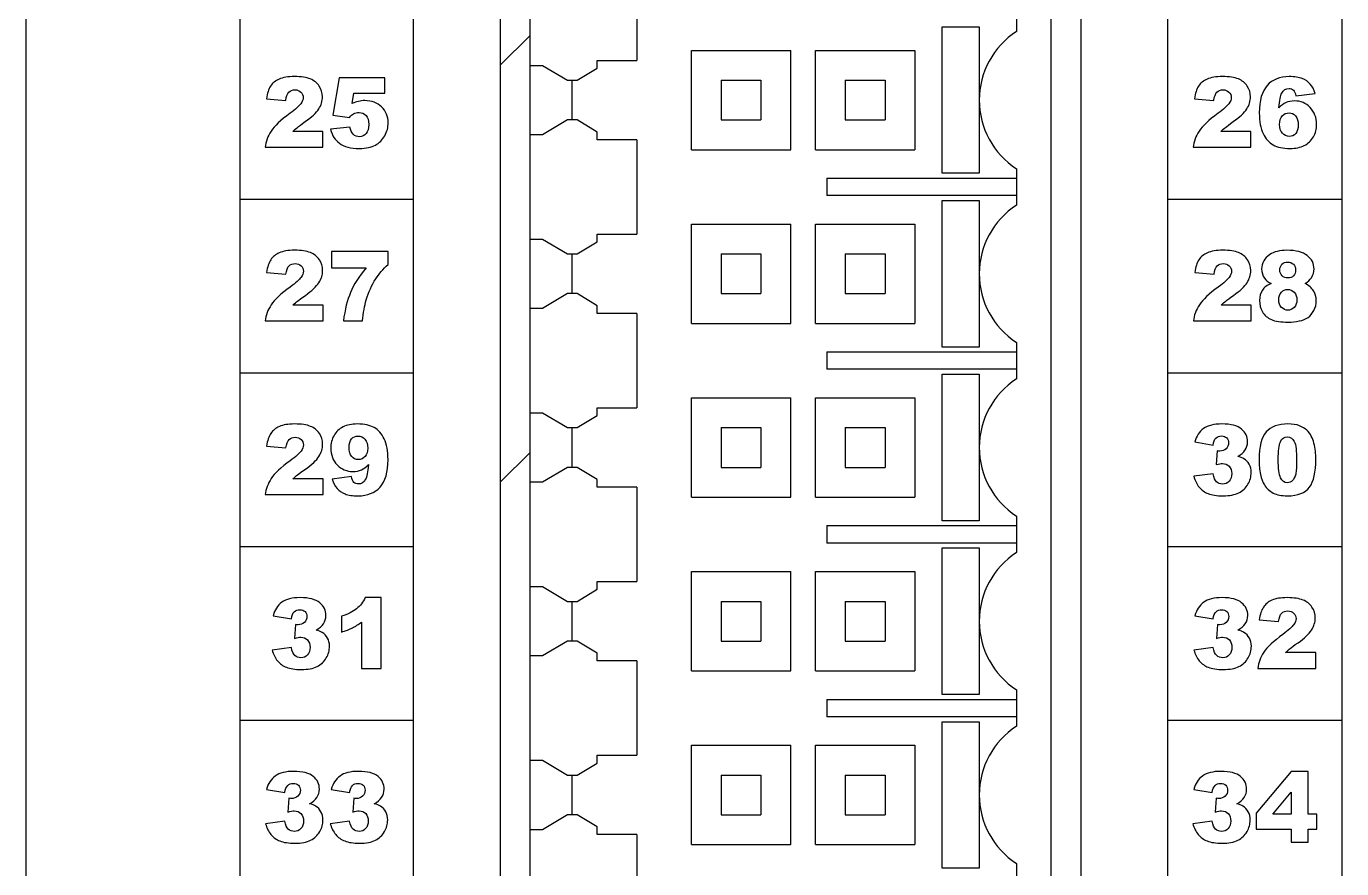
# Model space of a CAD drawing. Header units: millimetres. Extents: x 105 to 171, y 33 to 163.
# Drawn here: x 105.47 to 131.97, y 66.12 to 83.1 of the extents above; entities that cross this region are included whole.
import ezdxf

# ---------------------------------------------------------------- set-up
doc = ezdxf.new("R2010")
doc.units = ezdxf.units.MM
doc.header["$LTSCALE"] = 16.335
doc.layers.get('0').update_dxf_attribs({"linetype": 'CONTINUOUS'})

msp = doc.modelspace()

# ---------------------------------------------------------------- linework, layer by layer
at = {"linetype": 'Continuous'}
for p, q in [((115.619, 48.361), (115.619, 128.861)), ((126.119, 48.361), (126.119, 128.861)), ((115.019, 128.161), (115.019, 48.561)), ((126.719, 48.561), (126.719, 128.161)), ((109.769, 125.111), (109.769, 51.611)), ((113.269, 51.611), (113.269, 125.111)), ((128.469, 51.611), (128.469, 125.111)), ((131.969, 125.111), (131.969, 51.611)), ((105.469, 38.611), (105.469, 124.511)), ((117.769, 84.311), (117.769, 82.411)), ((125.419, 83.728), (125.419, 82.994)), ((123.918, 80.136), (123.918, 83.086)), ((123.918, 83.086), (124.669, 83.086)), ((124.669, 83.086), (124.669, 81.615)), ((115.019, 82.312), (115.619, 82.912)), ((118.869, 80.611), (118.869, 82.611)), ((118.869, 82.611), (120.869, 82.611)), ((120.869, 80.611), (120.869, 82.611)), ((121.369, 80.611), (121.369, 82.611)), ((121.369, 82.611), (123.369, 82.611)), ((123.369, 82.611), (123.369, 80.611)), ((115.619, 82.311), (115.869, 82.311)), ((115.869, 82.311), (116.369, 82.011)), ((116.566, 82.011), (116.97, 82.253)), ((116.97, 82.253), (116.969, 82.411)), ((116.969, 82.411), (117.769, 82.411)), ((111.769, 82.061), (111.646, 81.308)), ((112.693, 82.061), (111.769, 82.061)), ((112.693, 81.75), (112.693, 82.061)), ((116.369, 82.011), (116.566, 82.011)), ((116.469, 81.211), (116.469, 82.011)), ((119.469, 82.011), (119.469, 81.211)), ((119.469, 82.011), (120.269, 82.011)), ((120.269, 82.011), (120.269, 81.211)), ((121.969, 82.011), (121.969, 81.211)), ((121.969, 82.011), (122.769, 82.011)), ((122.769, 82.011), (122.769, 81.211)), ((110.307, 81.638), (110.697, 81.606)), ((112.034, 81.54), (112.067, 81.75)), ((112.067, 81.75), (112.693, 81.75)), ((129.004, 81.638), (129.393, 81.606)), ((131.047, 81.698), (131.434, 81.746)), ((124.669, 81.607), (124.669, 80.136)), ((111.646, 81.308), (111.978, 81.26)), ((116.369, 81.211), (115.869, 80.91)), ((116.566, 81.211), (116.369, 81.211)), ((116.97, 80.968), (116.566, 81.211)), ((119.469, 81.211), (120.269, 81.211)), ((121.969, 81.211), (122.769, 81.211)), ((111.446, 80.978), (110.838, 80.978)), ((111.446, 80.661), (111.446, 80.978)), ((111.989, 81.067), (111.596, 81.024)), ((115.869, 80.91), (115.619, 80.91)), ((116.969, 80.811), (116.97, 80.968)), ((130.142, 80.978), (129.535, 80.978)), ((130.142, 80.661), (130.142, 80.978)), ((110.279, 80.661), (111.446, 80.661)), ((117.769, 80.811), (116.969, 80.811)), ((117.769, 80.811), (117.769, 78.911)), ((118.869, 80.611), (120.869, 80.611)), ((121.369, 80.611), (123.369, 80.611)), ((128.975, 80.661), (130.142, 80.661)), ((121.594, 80.036), (121.594, 79.686)), ((121.594, 80.036), (125.419, 80.036)), ((124.669, 80.136), (123.918, 80.136)), ((125.419, 80.228), (125.419, 79.494)), ((113.269, 79.611), (109.769, 79.611)), ((125.419, 79.686), (121.594, 79.686)), ((123.918, 76.636), (123.918, 79.586)), ((123.918, 79.586), (124.669, 79.586)), ((124.669, 79.586), (124.669, 78.115)), ((131.969, 79.611), (128.469, 79.611)), ((118.869, 77.111), (118.869, 79.111)), ((118.869, 79.111), (120.869, 79.111)), ((120.869, 77.111), (120.869, 79.111)), ((121.369, 77.111), (121.369, 79.111)), ((121.369, 79.111), (123.369, 79.111)), ((123.369, 79.111), (123.369, 77.111)), ((115.619, 78.811), (115.869, 78.811)), ((115.869, 78.811), (116.369, 78.511)), ((116.566, 78.511), (116.97, 78.753)), ((116.97, 78.753), (116.969, 78.911)), ((116.969, 78.911), (117.769, 78.911)), ((111.621, 78.561), (111.621, 78.232)), ((112.757, 78.561), (111.621, 78.561)), ((112.757, 78.298), (112.757, 78.561)), ((116.369, 78.511), (116.566, 78.511)), ((116.469, 77.711), (116.469, 78.511)), ((119.469, 78.511), (120.269, 78.511)), ((119.469, 78.511), (119.469, 77.711)), ((120.269, 78.511), (120.269, 77.711)), ((121.969, 78.511), (122.769, 78.511)), ((121.969, 78.511), (121.969, 77.711)), ((122.769, 78.511), (122.769, 77.711)), ((111.621, 78.232), (112.313, 78.232)), ((110.31, 78.138), (110.7, 78.106)), ((124.669, 78.107), (124.669, 76.636)), ((129.009, 78.138), (129.399, 78.106)), ((116.369, 77.711), (115.869, 77.41)), ((116.566, 77.711), (116.369, 77.711)), ((116.97, 77.468), (116.566, 77.711)), ((119.469, 77.711), (120.269, 77.711)), ((121.969, 77.711), (122.769, 77.711)), ((111.449, 77.478), (110.841, 77.478)), ((111.449, 77.161), (111.449, 77.478)), ((115.869, 77.41), (115.619, 77.41)), ((116.969, 77.311), (116.97, 77.468)), ((130.148, 77.478), (129.54, 77.478)), ((130.148, 77.161), (130.148, 77.478)), ((110.282, 77.161), (111.449, 77.161)), ((111.857, 77.161), (112.245, 77.161)), ((117.769, 77.311), (116.969, 77.311)), ((117.769, 77.311), (117.769, 75.411)), ((128.981, 77.161), (130.148, 77.161)), ((118.869, 77.111), (120.869, 77.111)), ((121.369, 77.111), (123.369, 77.111)), ((124.669, 76.636), (123.918, 76.636)), ((125.419, 76.728), (125.419, 75.994)), ((121.594, 76.536), (125.419, 76.536)), ((121.594, 76.536), (121.594, 76.186)), ((113.269, 76.111), (109.769, 76.111)), ((125.419, 76.186), (121.594, 76.186)), ((123.918, 76.086), (124.669, 76.086)), ((123.918, 73.136), (123.918, 76.086)), ((124.669, 76.086), (124.669, 74.615)), ((131.969, 76.111), (128.469, 76.111)), ((118.869, 73.611), (118.869, 75.611)), ((118.869, 75.611), (120.869, 75.611)), ((120.869, 73.611), (120.869, 75.611)), ((121.369, 75.611), (123.369, 75.611)), ((121.369, 73.611), (121.369, 75.611)), ((123.369, 75.611), (123.369, 73.611)), ((115.619, 75.311), (115.869, 75.311)), ((115.869, 75.311), (116.369, 75.011)), ((116.97, 75.253), (116.969, 75.411)), ((116.969, 75.411), (117.769, 75.411)), ((116.369, 75.011), (116.566, 75.011)), ((116.469, 74.211), (116.469, 75.011)), ((116.566, 75.011), (116.97, 75.253)), ((119.469, 75.011), (120.269, 75.011)), ((119.469, 75.011), (119.469, 74.211)), ((120.269, 75.011), (120.269, 74.211)), ((121.969, 75.011), (122.769, 75.011)), ((121.969, 75.011), (121.969, 74.211)), ((122.769, 75.011), (122.769, 74.211)), ((110.311, 74.638), (110.7, 74.606)), ((115.019, 73.912), (115.619, 74.512)), ((124.669, 74.607), (124.669, 73.136)), ((129.01, 74.722), (129.378, 74.656)), ((129.462, 74.543), (129.442, 74.265)), ((116.369, 74.211), (115.869, 73.91)), ((116.566, 74.211), (116.369, 74.211)), ((116.97, 73.968), (116.566, 74.211)), ((119.469, 74.211), (120.269, 74.211)), ((121.969, 74.211), (122.769, 74.211)), ((111.449, 73.978), (110.842, 73.978)), ((111.449, 73.661), (111.449, 73.978)), ((112.019, 74.024), (111.632, 73.975)), ((116.969, 73.811), (116.97, 73.968)), ((129.378, 74.082), (128.989, 74.03)), ((115.869, 73.91), (115.619, 73.91)), ((117.769, 73.811), (116.969, 73.811)), ((117.769, 73.811), (117.769, 71.911)), ((110.282, 73.661), (111.449, 73.661)), ((118.869, 73.611), (120.869, 73.611)), ((121.369, 73.611), (123.369, 73.611)), ((125.419, 73.228), (125.419, 72.494)), ((121.594, 73.036), (125.419, 73.036)), ((121.594, 73.036), (121.594, 72.686)), ((124.669, 73.136), (123.918, 73.136)), ((113.269, 72.611), (109.769, 72.611)), ((125.419, 72.686), (121.594, 72.686)), ((131.969, 72.611), (128.469, 72.611)), ((123.918, 72.586), (124.669, 72.586)), ((123.918, 69.636), (123.918, 72.586)), ((124.669, 72.586), (124.669, 71.115)), ((118.869, 72.111), (120.869, 72.111)), ((118.869, 70.111), (118.869, 72.111)), ((120.869, 70.111), (120.869, 72.111)), ((121.369, 72.111), (123.369, 72.111)), ((121.369, 70.111), (121.369, 72.111)), ((123.369, 72.111), (123.369, 70.111)), ((116.969, 71.911), (117.769, 71.911)), ((116.97, 71.753), (116.969, 71.911)), ((112.618, 71.585), (112.296, 71.585)), ((112.618, 70.161), (112.618, 71.585)), ((115.619, 71.811), (115.869, 71.811)), ((115.869, 71.811), (116.369, 71.511)), ((116.566, 71.511), (116.97, 71.753)), ((116.369, 71.511), (116.566, 71.511)), ((116.469, 70.711), (116.469, 71.511)), ((119.469, 71.511), (120.269, 71.511)), ((119.469, 71.511), (119.469, 70.711)), ((120.269, 71.511), (120.269, 70.711)), ((121.969, 71.511), (122.769, 71.511)), ((121.969, 71.511), (121.969, 70.711)), ((122.769, 71.511), (122.769, 70.711)), ((110.442, 71.222), (110.809, 71.156)), ((110.893, 71.043), (110.873, 70.765)), ((111.816, 71.209), (111.816, 70.89)), ((112.224, 71.094), (112.224, 70.161)), ((124.669, 71.107), (124.669, 69.636)), ((129.013, 71.222), (129.381, 71.156)), ((129.465, 71.043), (129.445, 70.765)), ((130.308, 71.138), (130.698, 71.106)), ((110.809, 70.582), (110.421, 70.53)), ((116.369, 70.711), (115.869, 70.41)), ((116.566, 70.711), (116.369, 70.711)), ((116.97, 70.468), (116.566, 70.711)), ((119.469, 70.711), (120.269, 70.711)), ((121.969, 70.711), (122.769, 70.711)), ((129.381, 70.582), (128.992, 70.53)), ((115.869, 70.41), (115.619, 70.41)), ((116.969, 70.311), (116.97, 70.468)), ((117.769, 70.311), (116.969, 70.311)), ((117.769, 70.311), (117.769, 68.411)), ((131.446, 70.478), (130.839, 70.478)), ((131.446, 70.161), (131.446, 70.478)), ((112.224, 70.161), (112.618, 70.161)), ((118.869, 70.111), (120.869, 70.111)), ((121.369, 70.111), (123.369, 70.111)), ((130.279, 70.161), (131.446, 70.161)), ((125.419, 69.728), (125.419, 68.994)), ((121.594, 69.536), (125.419, 69.536)), ((121.594, 69.536), (121.594, 69.186)), ((124.669, 69.636), (123.918, 69.636)), ((125.419, 69.186), (121.594, 69.186)), ((113.269, 69.111), (109.769, 69.111)), ((123.918, 69.086), (124.669, 69.086)), ((123.918, 66.136), (123.918, 69.086)), ((124.669, 69.086), (124.669, 67.615)), ((131.969, 69.111), (128.469, 69.111)), ((116.969, 68.411), (117.769, 68.411)), ((116.97, 68.253), (116.969, 68.411)), ((118.869, 68.611), (120.869, 68.611)), ((118.869, 66.611), (118.869, 68.611)), ((120.869, 66.611), (120.869, 68.611)), ((121.369, 68.611), (123.369, 68.611)), ((121.369, 66.611), (121.369, 68.611)), ((123.369, 68.611), (123.369, 66.611)), ((115.619, 68.311), (115.869, 68.311)), ((115.869, 68.311), (116.369, 68.011)), ((116.566, 68.011), (116.97, 68.253)), ((116.369, 68.011), (116.566, 68.011)), ((116.469, 67.211), (116.469, 68.011)), ((119.469, 68.011), (120.269, 68.011)), ((119.469, 68.011), (119.469, 67.211)), ((120.269, 68.011), (120.269, 67.211)), ((121.969, 68.011), (122.769, 68.011)), ((121.969, 68.011), (121.969, 67.211)), ((122.769, 68.011), (122.769, 67.211)), ((130.954, 68.085), (130.245, 67.242)), ((131.293, 68.085), (130.954, 68.085)), ((131.293, 67.224), (131.293, 68.085)), ((110.31, 67.722), (110.677, 67.656)), ((111.614, 67.722), (111.982, 67.656)), ((124.669, 67.607), (124.669, 66.136)), ((128.991, 67.722), (129.358, 67.656)), ((130.579, 67.224), (130.954, 67.664)), ((130.954, 67.664), (130.954, 67.224)), ((110.761, 67.543), (110.741, 67.265)), ((112.066, 67.543), (112.046, 67.265)), ((129.442, 67.543), (129.422, 67.265)), ((110.677, 67.082), (110.289, 67.03)), ((111.982, 67.082), (111.593, 67.03)), ((116.369, 67.211), (115.869, 66.91)), ((116.566, 67.211), (116.369, 67.211)), ((116.97, 66.968), (116.566, 67.211)), ((119.469, 67.211), (120.269, 67.211)), ((121.969, 67.211), (122.769, 67.211)), ((129.358, 67.082), (128.97, 67.03)), ((130.245, 67.242), (130.245, 66.922)), ((130.954, 67.224), (130.579, 67.224)), ((131.469, 67.224), (131.293, 67.224)), ((131.469, 66.922), (131.469, 67.224)), ((115.869, 66.91), (115.619, 66.91)), ((116.969, 66.811), (116.97, 66.968)), ((117.769, 66.811), (116.969, 66.811)), ((117.769, 66.811), (117.769, 64.911)), ((130.245, 66.922), (130.954, 66.922)), ((130.954, 66.922), (130.954, 66.661)), ((131.293, 66.922), (131.469, 66.922)), ((131.293, 66.661), (131.293, 66.922)), ((118.869, 66.611), (120.869, 66.611)), ((121.369, 66.611), (123.369, 66.611)), ((130.954, 66.661), (131.293, 66.661)), ((124.669, 66.136), (123.918, 66.136)), ((125.419, 66.228), (125.419, 65.494))]:
    msp.add_line(p, q, dxfattribs=at)
for centre, radius, start, end in [((126.319, 81.611), 1.65, 123.0557, 236.9443), ((126.319, 78.111), 1.65, 123.0557, 236.9443), ((130.893, 78.208), 1.071, 270.0061, 282.0044), ((126.319, 74.611), 1.65, 123.0557, 236.9443), ((126.319, 71.111), 1.65, 123.0557, 236.9443), ((126.319, 67.611), 1.65, 123.0557, 236.9443)]:
    msp.add_arc(centre, radius, start, end, dxfattribs=at)
for points in [[(110.391, 81.894), (110.35, 81.832), (110.323, 81.747), (110.307, 81.638)], [(110.563, 82.035), (110.489, 82.002), (110.432, 81.955), (110.391, 81.894)], [(110.872, 82.085), (110.74, 82.085), (110.638, 82.067), (110.563, 82.035)], [(111.191, 82.037), (111.114, 82.068), (111.008, 82.085), (110.872, 82.085)], [(111.37, 81.894), (111.326, 81.959), (111.267, 82.006), (111.191, 82.037)], [(111.436, 81.677), (111.436, 81.757), (111.414, 81.829), (111.37, 81.894)], [(129.087, 81.894), (129.047, 81.832), (129.019, 81.747), (129.004, 81.638)], [(129.259, 82.035), (129.185, 82.002), (129.128, 81.955), (129.087, 81.894)], [(129.568, 82.085), (129.436, 82.085), (129.334, 82.067), (129.259, 82.035)], [(129.887, 82.037), (129.81, 82.068), (129.704, 82.085), (129.568, 82.085)], [(130.066, 81.894), (130.023, 81.959), (129.963, 82.006), (129.887, 82.037)], [(130.132, 81.677), (130.132, 81.757), (130.11, 81.829), (130.066, 81.894)], [(130.469, 81.908), (130.362, 81.79), (130.31, 81.605), (130.31, 81.353)], [(130.912, 82.085), (130.723, 82.085), (130.575, 82.025), (130.469, 81.908)], [(131.175, 82.045), (131.11, 82.071), (131.022, 82.085), (130.912, 82.085)], [(131.336, 81.932), (131.294, 81.982), (131.24, 82.02), (131.175, 82.045)], [(131.434, 81.746), (131.411, 81.82), (131.379, 81.883), (131.336, 81.932)], [(110.697, 81.606), (110.707, 81.684), (110.729, 81.74), (110.76, 81.771)], [(110.76, 81.771), (110.792, 81.802), (110.833, 81.818), (110.882, 81.818)], [(110.882, 81.818), (110.93, 81.818), (110.969, 81.803), (111.001, 81.772)], [(111.048, 81.663), (111.048, 81.623), (111.032, 81.582), (111, 81.539)], [(111.001, 81.772), (111.032, 81.742), (111.048, 81.705), (111.048, 81.663)], [(111.361, 81.432), (111.41, 81.51), (111.436, 81.591), (111.436, 81.677)], [(129.393, 81.606), (129.404, 81.684), (129.425, 81.74), (129.456, 81.771)], [(129.456, 81.771), (129.488, 81.802), (129.529, 81.818), (129.578, 81.818)], [(129.578, 81.818), (129.626, 81.818), (129.665, 81.803), (129.697, 81.772)], [(129.697, 81.772), (129.728, 81.742), (129.745, 81.705), (129.745, 81.663)], [(129.745, 81.663), (129.745, 81.623), (129.728, 81.582), (129.697, 81.539)], [(130.057, 81.432), (130.107, 81.51), (130.132, 81.591), (130.132, 81.677)], [(130.704, 81.456), (130.716, 81.606), (130.735, 81.704), (130.76, 81.751)], [(130.76, 81.751), (130.795, 81.813), (130.845, 81.846), (130.908, 81.846)], [(130.908, 81.846), (130.942, 81.846), (130.972, 81.834), (130.995, 81.812)], [(130.995, 81.812), (131.02, 81.789), (131.037, 81.751), (131.047, 81.698)], [(111, 81.539), (110.968, 81.494), (110.896, 81.429), (110.782, 81.345)], [(111.088, 81.177), (111.22, 81.269), (111.311, 81.354), (111.361, 81.432)], [(112.162, 81.586), (112.12, 81.576), (112.077, 81.56), (112.034, 81.54)], [(112.063, 81.333), (112.098, 81.351), (112.134, 81.361), (112.172, 81.361)], [(112.288, 81.601), (112.246, 81.601), (112.204, 81.596), (112.162, 81.586)], [(112.172, 81.361), (112.232, 81.361), (112.278, 81.341), (112.314, 81.302)], [(112.628, 81.474), (112.541, 81.558), (112.427, 81.601), (112.288, 81.601)], [(112.76, 81.154), (112.76, 81.282), (112.716, 81.389), (112.628, 81.474)], [(129.697, 81.539), (129.664, 81.494), (129.592, 81.429), (129.478, 81.345)], [(129.785, 81.177), (129.917, 81.269), (130.007, 81.354), (130.057, 81.432)], [(130.848, 81.56), (130.798, 81.537), (130.75, 81.503), (130.704, 81.456)], [(131.018, 81.595), (130.953, 81.595), (130.896, 81.583), (130.848, 81.56)], [(131.333, 81.461), (131.248, 81.55), (131.142, 81.595), (131.018, 81.595)], [(131.464, 81.122), (131.464, 81.259), (131.42, 81.371), (131.333, 81.461)], [(110.782, 81.345), (110.595, 81.207), (110.468, 81.087), (110.4, 80.985)], [(110.931, 81.062), (110.958, 81.084), (111.01, 81.122), (111.088, 81.177)], [(111.978, 81.26), (112.008, 81.295), (112.037, 81.32), (112.063, 81.333)], [(112.314, 81.302), (112.35, 81.263), (112.368, 81.202), (112.368, 81.119)], [(112.368, 81.119), (112.368, 81.037), (112.35, 80.976), (112.315, 80.935)], [(112.692, 80.894), (112.737, 80.977), (112.76, 81.064), (112.76, 81.154)], [(129.478, 81.345), (129.291, 81.207), (129.164, 81.087), (129.096, 80.985)], [(129.627, 81.062), (129.654, 81.084), (129.706, 81.122), (129.785, 81.177)], [(130.31, 81.353), (130.31, 81.18), (130.335, 81.042), (130.385, 80.937)], [(130.718, 81.122), (130.718, 81.196), (130.736, 81.254), (130.772, 81.294)], [(130.775, 80.943), (130.737, 80.986), (130.718, 81.046), (130.718, 81.122)], [(130.772, 81.294), (130.808, 81.334), (130.854, 81.354), (130.909, 81.354)], [(130.909, 81.354), (130.961, 81.354), (131.005, 81.333), (131.041, 81.292)], [(131.041, 81.292), (131.077, 81.25), (131.095, 81.19), (131.095, 81.111)], [(131.095, 81.111), (131.095, 81.034), (131.078, 80.976), (131.044, 80.937)], [(131.398, 80.869), (131.442, 80.945), (131.464, 81.029), (131.464, 81.122)], [(110.4, 80.985), (110.332, 80.884), (110.292, 80.775), (110.279, 80.661)], [(110.838, 80.978), (110.874, 81.012), (110.904, 81.041), (110.931, 81.062)], [(111.596, 81.024), (111.615, 80.958), (111.639, 80.903), (111.667, 80.859)], [(111.667, 80.859), (111.696, 80.815), (111.733, 80.775), (111.779, 80.741)], [(112.056, 80.922), (112.021, 80.955), (111.999, 81.004), (111.989, 81.067)], [(112.181, 80.874), (112.132, 80.874), (112.09, 80.89), (112.056, 80.922)], [(112.315, 80.935), (112.279, 80.894), (112.235, 80.874), (112.181, 80.874)], [(112.501, 80.703), (112.583, 80.747), (112.647, 80.81), (112.692, 80.894)], [(129.096, 80.985), (129.028, 80.884), (128.988, 80.775), (128.975, 80.661)], [(129.535, 80.978), (129.57, 81.012), (129.6, 81.041), (129.627, 81.062)], [(130.385, 80.937), (130.436, 80.832), (130.504, 80.756), (130.589, 80.708)], [(130.915, 80.879), (130.86, 80.879), (130.813, 80.9), (130.775, 80.943)], [(131.044, 80.937), (131.009, 80.898), (130.966, 80.879), (130.915, 80.879)], [(131.216, 80.695), (131.294, 80.734), (131.354, 80.792), (131.398, 80.869)], [(111.779, 80.741), (111.825, 80.707), (111.881, 80.68), (111.947, 80.663)], [(111.947, 80.663), (112.013, 80.646), (112.092, 80.637), (112.185, 80.637)], [(112.185, 80.637), (112.313, 80.637), (112.419, 80.659), (112.501, 80.703)], [(130.589, 80.708), (130.673, 80.661), (130.786, 80.637), (130.926, 80.637)], [(130.926, 80.637), (131.042, 80.637), (131.139, 80.657), (131.216, 80.695)], [(110.566, 78.535), (110.492, 78.502), (110.434, 78.455), (110.394, 78.394)], [(110.875, 78.585), (110.743, 78.585), (110.641, 78.567), (110.566, 78.535)], [(111.193, 78.537), (111.117, 78.568), (111.011, 78.585), (110.875, 78.585)], [(111.373, 78.394), (111.329, 78.459), (111.27, 78.506), (111.193, 78.537)], [(129.265, 78.535), (129.191, 78.502), (129.133, 78.455), (129.093, 78.394)], [(129.574, 78.585), (129.442, 78.585), (129.34, 78.567), (129.265, 78.535)], [(129.892, 78.537), (129.816, 78.568), (129.71, 78.585), (129.574, 78.585)], [(130.072, 78.394), (130.028, 78.459), (129.969, 78.506), (129.892, 78.537)], [(130.522, 78.498), (130.411, 78.424), (130.357, 78.328), (130.357, 78.211)], [(130.863, 78.585), (130.722, 78.585), (130.608, 78.556), (130.522, 78.498)], [(131.277, 78.477), (131.188, 78.548), (131.05, 78.585), (130.863, 78.585)], [(131.412, 78.208), (131.412, 78.316), (131.367, 78.406), (131.277, 78.477)], [(110.394, 78.394), (110.353, 78.332), (110.326, 78.247), (110.31, 78.138)], [(110.7, 78.106), (110.71, 78.184), (110.731, 78.24), (110.763, 78.271)], [(110.763, 78.271), (110.794, 78.302), (110.835, 78.318), (110.885, 78.318)], [(110.885, 78.318), (110.933, 78.318), (110.972, 78.303), (111.004, 78.272)], [(111.004, 78.272), (111.035, 78.242), (111.051, 78.205), (111.051, 78.163)], [(111.364, 77.932), (111.413, 78.01), (111.439, 78.091), (111.439, 78.177)], [(111.439, 78.177), (111.439, 78.257), (111.417, 78.329), (111.373, 78.394)], [(112.313, 78.232), (112.171, 78.056), (112.066, 77.89), (112.001, 77.736)], [(112.51, 78.009), (112.575, 78.112), (112.658, 78.208), (112.757, 78.298)], [(129.093, 78.394), (129.052, 78.332), (129.025, 78.247), (129.009, 78.138)], [(129.399, 78.106), (129.409, 78.184), (129.43, 78.24), (129.462, 78.271)], [(129.462, 78.271), (129.493, 78.302), (129.535, 78.318), (129.584, 78.318)], [(129.584, 78.318), (129.632, 78.318), (129.671, 78.303), (129.703, 78.272)], [(129.703, 78.272), (129.734, 78.242), (129.75, 78.205), (129.75, 78.163)], [(130.063, 77.932), (130.112, 78.01), (130.138, 78.091), (130.138, 78.177)], [(130.138, 78.177), (130.138, 78.257), (130.116, 78.329), (130.072, 78.394)], [(130.357, 78.211), (130.357, 78.14), (130.376, 78.077), (130.414, 78.022)], [(130.723, 78.188), (130.723, 78.235), (130.737, 78.273), (130.766, 78.303)], [(130.767, 78.071), (130.737, 78.1), (130.723, 78.14), (130.723, 78.188)], [(130.766, 78.303), (130.796, 78.332), (130.834, 78.348), (130.882, 78.348)], [(130.882, 78.348), (130.928, 78.348), (130.966, 78.332), (130.996, 78.302)], [(130.996, 78.302), (131.026, 78.271), (131.041, 78.232), (131.041, 78.184)], [(131.041, 78.184), (131.041, 78.138), (131.027, 78.099), (130.999, 78.071)], [(131.358, 78.032), (131.394, 78.086), (131.412, 78.145), (131.412, 78.208)], [(111.003, 78.039), (110.971, 77.994), (110.898, 77.929), (110.785, 77.845)], [(111.051, 78.163), (111.051, 78.123), (111.035, 78.082), (111.003, 78.039)], [(111.091, 77.677), (111.223, 77.769), (111.314, 77.854), (111.364, 77.932)], [(112.319, 77.588), (112.365, 77.742), (112.429, 77.883), (112.51, 78.009)], [(129.702, 78.039), (129.67, 77.994), (129.598, 77.929), (129.484, 77.845)], [(129.75, 78.163), (129.75, 78.123), (129.734, 78.082), (129.702, 78.039)], [(129.79, 77.677), (129.922, 77.769), (130.013, 77.854), (130.063, 77.932)], [(130.548, 77.913), (130.468, 77.882), (130.409, 77.838), (130.371, 77.78)], [(130.414, 78.022), (130.442, 77.982), (130.487, 77.946), (130.548, 77.913)], [(130.889, 78.027), (130.838, 78.027), (130.798, 78.041), (130.767, 78.071)], [(130.999, 78.071), (130.97, 78.041), (130.933, 78.027), (130.889, 78.027)], [(131.232, 77.913), (131.29, 77.951), (131.332, 77.991), (131.358, 78.032)], [(131.401, 77.769), (131.364, 77.828), (131.308, 77.877), (131.232, 77.913)], [(110.785, 77.845), (110.598, 77.707), (110.471, 77.587), (110.403, 77.485)], [(110.934, 77.562), (110.961, 77.584), (111.013, 77.622), (111.091, 77.677)], [(112.001, 77.736), (111.936, 77.581), (111.888, 77.389), (111.857, 77.161)], [(129.484, 77.845), (129.297, 77.707), (129.17, 77.587), (129.102, 77.485)], [(129.633, 77.562), (129.66, 77.584), (129.712, 77.622), (129.79, 77.677)], [(130.371, 77.78), (130.333, 77.723), (130.314, 77.654), (130.314, 77.572)], [(130.701, 77.586), (130.701, 77.651), (130.719, 77.702), (130.755, 77.74)], [(130.755, 77.74), (130.791, 77.779), (130.833, 77.798), (130.882, 77.798)], [(130.882, 77.798), (130.931, 77.798), (130.974, 77.778), (131.011, 77.738)], [(131.011, 77.738), (131.048, 77.698), (131.067, 77.648), (131.067, 77.587)], [(131.458, 77.57), (131.458, 77.643), (131.439, 77.709), (131.401, 77.769)], [(110.403, 77.485), (110.335, 77.384), (110.295, 77.275), (110.282, 77.161)], [(110.841, 77.478), (110.877, 77.512), (110.907, 77.541), (110.934, 77.562)], [(112.245, 77.161), (112.257, 77.325), (112.282, 77.467), (112.319, 77.588)], [(129.102, 77.485), (129.034, 77.384), (128.994, 77.275), (128.981, 77.161)], [(129.54, 77.478), (129.576, 77.512), (129.606, 77.541), (129.633, 77.562)], [(130.314, 77.572), (130.314, 77.488), (130.334, 77.412), (130.374, 77.344)], [(130.758, 77.434), (130.72, 77.473), (130.701, 77.524), (130.701, 77.586)], [(130.887, 77.376), (130.838, 77.376), (130.795, 77.395), (130.758, 77.434)], [(131.012, 77.435), (130.975, 77.395), (130.933, 77.376), (130.887, 77.376)], [(131.067, 77.587), (131.067, 77.525), (131.048, 77.475), (131.012, 77.435)], [(131.409, 77.374), (131.442, 77.435), (131.458, 77.5), (131.458, 77.57)], [(130.374, 77.344), (130.415, 77.275), (130.475, 77.224), (130.553, 77.189)], [(130.553, 77.189), (130.632, 77.155), (130.744, 77.137), (130.893, 77.137)], [(131.116, 77.16), (131.186, 77.175), (131.244, 77.2), (131.291, 77.233)], [(131.291, 77.233), (131.338, 77.266), (131.377, 77.313), (131.409, 77.374)], [(110.567, 75.035), (110.492, 75.002), (110.435, 74.955), (110.394, 74.894)], [(110.875, 75.085), (110.743, 75.085), (110.641, 75.067), (110.567, 75.035)], [(111.194, 75.037), (111.118, 75.068), (111.012, 75.085), (110.875, 75.085)], [(111.374, 74.894), (111.33, 74.959), (111.27, 75.006), (111.194, 75.037)], [(111.85, 75.026), (111.773, 74.986), (111.713, 74.929), (111.669, 74.853)], [(112.14, 75.085), (112.024, 75.085), (111.927, 75.065), (111.85, 75.026)], [(112.477, 75.012), (112.393, 75.06), (112.28, 75.085), (112.14, 75.085)], [(112.68, 74.783), (112.629, 74.888), (112.562, 74.964), (112.477, 75.012)], [(129.556, 75.085), (129.396, 75.085), (129.273, 75.053), (129.186, 74.991)], [(129.951, 74.982), (129.87, 75.05), (129.738, 75.085), (129.556, 75.085)], [(130.887, 75.085), (130.69, 75.085), (130.544, 75.031), (130.449, 74.925)], [(131.119, 75.049), (131.058, 75.072), (130.98, 75.085), (130.887, 75.085)], [(131.267, 74.959), (131.229, 74.996), (131.179, 75.026), (131.119, 75.049)], [(110.394, 74.894), (110.354, 74.832), (110.326, 74.747), (110.311, 74.638)], [(110.7, 74.606), (110.711, 74.684), (110.732, 74.74), (110.764, 74.771)], [(110.764, 74.771), (110.795, 74.802), (110.836, 74.818), (110.886, 74.818)], [(110.886, 74.818), (110.933, 74.818), (110.973, 74.803), (111.004, 74.772)], [(111.004, 74.772), (111.036, 74.742), (111.052, 74.705), (111.052, 74.663)], [(111.439, 74.677), (111.439, 74.757), (111.418, 74.829), (111.374, 74.894)], [(111.669, 74.853), (111.625, 74.776), (111.603, 74.691), (111.603, 74.598)], [(111.972, 74.609), (111.972, 74.686), (111.989, 74.745), (112.023, 74.784)], [(112.023, 74.784), (112.057, 74.822), (112.1, 74.842), (112.152, 74.842)], [(112.152, 74.842), (112.206, 74.842), (112.253, 74.82), (112.291, 74.777)], [(112.291, 74.777), (112.33, 74.734), (112.349, 74.675), (112.349, 74.599)], [(112.756, 74.368), (112.756, 74.54), (112.731, 74.678), (112.68, 74.783)], [(129.186, 74.991), (129.099, 74.928), (129.041, 74.838), (129.01, 74.722)], [(129.378, 74.656), (129.387, 74.725), (129.407, 74.773), (129.436, 74.801)], [(129.436, 74.801), (129.465, 74.829), (129.502, 74.843), (129.548, 74.843)], [(129.548, 74.843), (129.592, 74.843), (129.627, 74.83), (129.652, 74.804)], [(129.652, 74.804), (129.678, 74.779), (129.691, 74.745), (129.691, 74.703)], [(130.074, 74.725), (130.074, 74.829), (130.033, 74.914), (129.951, 74.982)], [(130.449, 74.925), (130.353, 74.818), (130.305, 74.632), (130.305, 74.366)], [(130.734, 74.727), (130.763, 74.792), (130.808, 74.826), (130.873, 74.826)], [(130.873, 74.826), (130.936, 74.826), (130.983, 74.793), (131.015, 74.729)], [(131.357, 74.841), (131.335, 74.882), (131.305, 74.921), (131.267, 74.959)], [(131.41, 74.698), (131.397, 74.752), (131.379, 74.8), (131.357, 74.841)], [(111.004, 74.539), (110.972, 74.494), (110.899, 74.429), (110.785, 74.345)], [(111.052, 74.663), (111.052, 74.623), (111.036, 74.582), (111.004, 74.539)], [(111.364, 74.432), (111.414, 74.51), (111.439, 74.591), (111.439, 74.677)], [(111.603, 74.598), (111.603, 74.462), (111.646, 74.349), (111.731, 74.26)], [(112.025, 74.429), (111.99, 74.471), (111.972, 74.531), (111.972, 74.609)], [(112.349, 74.599), (112.349, 74.525), (112.33, 74.468), (112.294, 74.428)], [(129.513, 74.538), (129.5, 74.538), (129.483, 74.539), (129.462, 74.543)], [(129.64, 74.587), (129.605, 74.555), (129.563, 74.538), (129.513, 74.538)], [(129.691, 74.703), (129.691, 74.658), (129.674, 74.619), (129.64, 74.587)], [(129.874, 74.432), (129.941, 74.469), (129.991, 74.512), (130.024, 74.561)], [(130.024, 74.561), (130.057, 74.61), (130.074, 74.664), (130.074, 74.725)], [(130.691, 74.365), (130.691, 74.541), (130.705, 74.662), (130.734, 74.727)], [(131.015, 74.729), (131.046, 74.665), (131.062, 74.54), (131.062, 74.355)], [(131.449, 74.371), (131.449, 74.484), (131.436, 74.593), (131.41, 74.698)], [(110.785, 74.345), (110.598, 74.207), (110.471, 74.087), (110.403, 73.985)], [(111.092, 74.177), (111.224, 74.269), (111.314, 74.354), (111.364, 74.432)], [(111.731, 74.26), (111.818, 74.171), (111.924, 74.127), (112.05, 74.127)], [(112.158, 74.367), (112.104, 74.367), (112.06, 74.387), (112.025, 74.429)], [(112.294, 74.428), (112.258, 74.387), (112.212, 74.367), (112.158, 74.367)], [(112.22, 74.16), (112.268, 74.182), (112.316, 74.217), (112.363, 74.265)], [(112.363, 74.265), (112.35, 74.114), (112.33, 74.016), (112.305, 73.97)], [(112.597, 73.813), (112.703, 73.93), (112.756, 74.115), (112.756, 74.368)], [(129.442, 74.265), (129.495, 74.28), (129.537, 74.288), (129.568, 74.288)], [(129.568, 74.288), (129.625, 74.288), (129.67, 74.27), (129.703, 74.234)], [(129.703, 74.234), (129.737, 74.198), (129.754, 74.149), (129.754, 74.084)], [(129.998, 74.385), (129.97, 74.403), (129.928, 74.419), (129.874, 74.432)], [(130.107, 74.272), (130.081, 74.319), (130.044, 74.357), (129.998, 74.385)], [(130.146, 74.105), (130.146, 74.17), (130.132, 74.225), (130.107, 74.272)], [(130.305, 74.366), (130.305, 74.258), (130.314, 74.159), (130.333, 74.069)], [(130.738, 74), (130.706, 74.065), (130.691, 74.187), (130.691, 74.365)], [(131.062, 74.355), (131.062, 74.228), (131.055, 74.134), (131.042, 74.075)], [(131.321, 73.813), (131.406, 73.931), (131.449, 74.117), (131.449, 74.371)], [(110.403, 73.985), (110.336, 73.884), (110.295, 73.775), (110.282, 73.661)], [(110.842, 73.978), (110.877, 74.012), (110.908, 74.041), (110.935, 74.062)], [(110.935, 74.062), (110.961, 74.084), (111.014, 74.122), (111.092, 74.177)], [(111.632, 73.975), (111.655, 73.9), (111.688, 73.838), (111.73, 73.788)], [(112.07, 73.908), (112.046, 73.931), (112.029, 73.969), (112.019, 74.024)], [(112.05, 74.127), (112.114, 74.127), (112.17, 74.137), (112.22, 74.16)], [(112.305, 73.97), (112.27, 73.907), (112.222, 73.876), (112.16, 73.876)], [(128.989, 74.03), (129.014, 73.942), (129.05, 73.87), (129.098, 73.813)], [(129.449, 73.919), (129.416, 73.949), (129.393, 74.004), (129.378, 74.082)], [(129.754, 74.084), (129.754, 74.02), (129.736, 73.969), (129.702, 73.931)], [(130.081, 73.87), (130.124, 73.944), (130.146, 74.023), (130.146, 74.105)], [(130.333, 74.069), (130.352, 73.98), (130.378, 73.91), (130.411, 73.858)], [(130.875, 73.902), (130.815, 73.902), (130.769, 73.935), (130.738, 74)], [(130.977, 73.943), (130.949, 73.916), (130.914, 73.902), (130.875, 73.902)], [(131.042, 74.075), (131.028, 74.015), (131.006, 73.971), (130.977, 73.943)], [(111.73, 73.788), (111.773, 73.739), (111.826, 73.701), (111.891, 73.675)], [(111.891, 73.675), (111.955, 73.65), (112.043, 73.637), (112.155, 73.637)], [(112.16, 73.876), (112.124, 73.876), (112.095, 73.886), (112.07, 73.908)], [(112.155, 73.637), (112.343, 73.637), (112.49, 73.695), (112.597, 73.813)], [(129.098, 73.813), (129.146, 73.755), (129.206, 73.711), (129.28, 73.682)], [(129.28, 73.682), (129.353, 73.652), (129.453, 73.637), (129.581, 73.637)], [(129.572, 73.874), (129.522, 73.874), (129.481, 73.888), (129.449, 73.919)], [(129.702, 73.931), (129.667, 73.893), (129.623, 73.874), (129.572, 73.874)], [(129.581, 73.637), (129.711, 73.637), (129.817, 73.658), (129.897, 73.697)], [(129.897, 73.697), (129.978, 73.737), (130.039, 73.795), (130.081, 73.87)], [(130.411, 73.858), (130.458, 73.786), (130.518, 73.73), (130.591, 73.693)], [(130.591, 73.693), (130.663, 73.656), (130.758, 73.637), (130.876, 73.637)], [(130.876, 73.637), (131.086, 73.637), (131.234, 73.695), (131.321, 73.813)], [(110.987, 71.585), (110.827, 71.585), (110.704, 71.553), (110.617, 71.491)], [(111.383, 71.482), (111.301, 71.55), (111.169, 71.585), (110.987, 71.585)], [(112.296, 71.585), (112.254, 71.497), (112.197, 71.422), (112.124, 71.363)], [(129.558, 71.585), (129.399, 71.585), (129.276, 71.553), (129.189, 71.491)], [(129.954, 71.482), (129.873, 71.55), (129.741, 71.585), (129.558, 71.585)], [(130.872, 71.585), (130.741, 71.585), (130.638, 71.567), (130.564, 71.535)], [(131.191, 71.537), (131.115, 71.568), (131.009, 71.585), (130.872, 71.585)], [(110.617, 71.491), (110.53, 71.428), (110.472, 71.338), (110.442, 71.222)], [(110.809, 71.156), (110.819, 71.225), (110.839, 71.273), (110.867, 71.301)], [(110.867, 71.301), (110.896, 71.329), (110.933, 71.343), (110.979, 71.343)], [(110.979, 71.343), (111.023, 71.343), (111.058, 71.33), (111.084, 71.304)], [(111.084, 71.304), (111.109, 71.279), (111.122, 71.245), (111.122, 71.203)], [(111.505, 71.225), (111.505, 71.329), (111.464, 71.414), (111.383, 71.482)], [(112.124, 71.363), (112.051, 71.303), (111.948, 71.251), (111.816, 71.209)], [(129.189, 71.491), (129.102, 71.428), (129.044, 71.338), (129.013, 71.222)], [(129.381, 71.156), (129.39, 71.225), (129.41, 71.273), (129.439, 71.301)], [(129.439, 71.301), (129.468, 71.329), (129.505, 71.343), (129.551, 71.343)], [(129.551, 71.343), (129.595, 71.343), (129.63, 71.33), (129.655, 71.304)], [(129.655, 71.304), (129.681, 71.279), (129.694, 71.245), (129.694, 71.203)], [(130.077, 71.225), (130.077, 71.329), (130.036, 71.414), (129.954, 71.482)], [(130.392, 71.394), (130.351, 71.332), (130.323, 71.247), (130.308, 71.138)], [(130.564, 71.535), (130.489, 71.502), (130.432, 71.455), (130.392, 71.394)], [(130.761, 71.271), (130.792, 71.302), (130.833, 71.318), (130.883, 71.318)], [(130.883, 71.318), (130.931, 71.318), (130.97, 71.303), (131.001, 71.272)], [(131.371, 71.394), (131.327, 71.459), (131.268, 71.506), (131.191, 71.537)], [(131.437, 71.177), (131.437, 71.257), (131.415, 71.329), (131.371, 71.394)], [(110.944, 71.038), (110.931, 71.038), (110.914, 71.039), (110.893, 71.043)], [(111.071, 71.087), (111.036, 71.055), (110.994, 71.038), (110.944, 71.038)], [(111.122, 71.203), (111.122, 71.158), (111.105, 71.119), (111.071, 71.087)], [(111.306, 70.932), (111.373, 70.969), (111.422, 71.012), (111.456, 71.061)], [(111.456, 71.061), (111.488, 71.11), (111.505, 71.164), (111.505, 71.225)], [(112.039, 70.976), (112.098, 71.006), (112.16, 71.045), (112.224, 71.094)], [(129.515, 71.038), (129.503, 71.038), (129.486, 71.039), (129.465, 71.043)], [(129.642, 71.087), (129.608, 71.055), (129.566, 71.038), (129.515, 71.038)], [(129.694, 71.203), (129.694, 71.158), (129.677, 71.119), (129.642, 71.087)], [(129.877, 70.932), (129.944, 70.969), (129.994, 71.012), (130.027, 71.061)], [(130.027, 71.061), (130.06, 71.11), (130.077, 71.164), (130.077, 71.225)], [(130.698, 71.106), (130.708, 71.184), (130.729, 71.24), (130.761, 71.271)], [(131.001, 71.039), (130.969, 70.994), (130.896, 70.929), (130.783, 70.845)], [(131.001, 71.272), (131.033, 71.242), (131.049, 71.205), (131.049, 71.163)], [(131.049, 71.163), (131.049, 71.123), (131.033, 71.082), (131.001, 71.039)], [(131.362, 70.932), (131.411, 71.01), (131.437, 71.091), (131.437, 71.177)], [(110.873, 70.765), (110.927, 70.78), (110.969, 70.788), (110.999, 70.788)], [(110.999, 70.788), (111.057, 70.788), (111.101, 70.77), (111.135, 70.734)], [(111.43, 70.885), (111.401, 70.903), (111.359, 70.919), (111.306, 70.932)], [(111.538, 70.772), (111.512, 70.819), (111.476, 70.857), (111.43, 70.885)], [(111.577, 70.605), (111.577, 70.67), (111.564, 70.725), (111.538, 70.772)], [(111.816, 70.89), (111.906, 70.917), (111.98, 70.946), (112.039, 70.976)], [(129.445, 70.765), (129.498, 70.78), (129.54, 70.788), (129.571, 70.788)], [(129.571, 70.788), (129.628, 70.788), (129.673, 70.77), (129.706, 70.734)], [(130.001, 70.885), (129.973, 70.903), (129.931, 70.919), (129.877, 70.932)], [(130.109, 70.772), (130.084, 70.819), (130.047, 70.857), (130.001, 70.885)], [(130.149, 70.605), (130.149, 70.67), (130.135, 70.725), (130.109, 70.772)], [(130.783, 70.845), (130.595, 70.707), (130.468, 70.587), (130.401, 70.485)], [(131.089, 70.677), (131.221, 70.769), (131.312, 70.854), (131.362, 70.932)], [(110.421, 70.53), (110.445, 70.442), (110.482, 70.37), (110.529, 70.313)], [(110.88, 70.419), (110.847, 70.449), (110.824, 70.504), (110.809, 70.582)], [(111.185, 70.584), (111.185, 70.52), (111.167, 70.469), (111.133, 70.431)], [(111.135, 70.734), (111.168, 70.698), (111.185, 70.649), (111.185, 70.584)], [(111.513, 70.37), (111.555, 70.444), (111.577, 70.523), (111.577, 70.605)], [(128.992, 70.53), (129.017, 70.442), (129.053, 70.37), (129.101, 70.313)], [(129.451, 70.419), (129.419, 70.449), (129.396, 70.504), (129.381, 70.582)], [(129.757, 70.584), (129.757, 70.52), (129.739, 70.469), (129.704, 70.431)], [(129.706, 70.734), (129.74, 70.698), (129.757, 70.649), (129.757, 70.584)], [(130.084, 70.37), (130.127, 70.444), (130.149, 70.523), (130.149, 70.605)], [(130.839, 70.478), (130.874, 70.512), (130.905, 70.541), (130.932, 70.562)], [(130.932, 70.562), (130.958, 70.584), (131.011, 70.622), (131.089, 70.677)], [(110.529, 70.313), (110.577, 70.255), (110.637, 70.211), (110.711, 70.182)], [(111.003, 70.374), (110.953, 70.374), (110.912, 70.388), (110.88, 70.419)], [(111.133, 70.431), (111.099, 70.393), (111.055, 70.374), (111.003, 70.374)], [(111.329, 70.197), (111.409, 70.237), (111.47, 70.295), (111.513, 70.37)], [(129.101, 70.313), (129.149, 70.255), (129.209, 70.211), (129.282, 70.182)], [(129.575, 70.374), (129.525, 70.374), (129.484, 70.388), (129.451, 70.419)], [(129.704, 70.431), (129.67, 70.393), (129.626, 70.374), (129.575, 70.374)], [(129.9, 70.197), (129.98, 70.237), (130.042, 70.295), (130.084, 70.37)], [(130.401, 70.485), (130.333, 70.384), (130.293, 70.275), (130.279, 70.161)], [(110.711, 70.182), (110.784, 70.152), (110.885, 70.137), (111.013, 70.137)], [(111.013, 70.137), (111.142, 70.137), (111.248, 70.158), (111.329, 70.197)], [(129.282, 70.182), (129.356, 70.152), (129.456, 70.137), (129.584, 70.137)], [(129.584, 70.137), (129.714, 70.137), (129.82, 70.158), (129.9, 70.197)], [(110.486, 67.991), (110.399, 67.928), (110.34, 67.838), (110.31, 67.722)], [(110.855, 68.085), (110.696, 68.085), (110.572, 68.053), (110.486, 67.991)], [(110.736, 67.801), (110.764, 67.829), (110.802, 67.843), (110.847, 67.843)], [(110.847, 67.843), (110.891, 67.843), (110.927, 67.83), (110.952, 67.804)], [(111.251, 67.982), (111.169, 68.05), (111.037, 68.085), (110.855, 68.085)], [(111.374, 67.725), (111.374, 67.829), (111.333, 67.914), (111.251, 67.982)], [(111.79, 67.991), (111.703, 67.928), (111.645, 67.838), (111.614, 67.722)], [(112.16, 68.085), (112, 68.085), (111.877, 68.053), (111.79, 67.991)], [(112.04, 67.801), (112.069, 67.829), (112.106, 67.843), (112.152, 67.843)], [(112.152, 67.843), (112.196, 67.843), (112.231, 67.83), (112.256, 67.804)], [(112.555, 67.982), (112.474, 68.05), (112.342, 68.085), (112.16, 68.085)], [(112.678, 67.725), (112.678, 67.829), (112.637, 67.914), (112.555, 67.982)], [(129.167, 67.991), (129.079, 67.928), (129.021, 67.838), (128.991, 67.722)], [(129.536, 68.085), (129.376, 68.085), (129.253, 68.053), (129.167, 67.991)], [(129.417, 67.801), (129.445, 67.829), (129.482, 67.843), (129.528, 67.843)], [(129.528, 67.843), (129.572, 67.843), (129.608, 67.83), (129.633, 67.804)], [(129.932, 67.982), (129.85, 68.05), (129.718, 68.085), (129.536, 68.085)], [(130.054, 67.725), (130.054, 67.829), (130.013, 67.914), (129.932, 67.982)], [(110.677, 67.656), (110.687, 67.725), (110.707, 67.773), (110.736, 67.801)], [(110.939, 67.587), (110.905, 67.555), (110.863, 67.538), (110.812, 67.538)], [(110.991, 67.703), (110.991, 67.658), (110.973, 67.619), (110.939, 67.587)], [(110.952, 67.804), (110.977, 67.779), (110.991, 67.745), (110.991, 67.703)], [(111.324, 67.561), (111.356, 67.61), (111.374, 67.664), (111.374, 67.725)], [(111.982, 67.656), (111.991, 67.725), (112.012, 67.773), (112.04, 67.801)], [(112.244, 67.587), (112.209, 67.555), (112.167, 67.538), (112.117, 67.538)], [(112.295, 67.703), (112.295, 67.658), (112.278, 67.619), (112.244, 67.587)], [(112.256, 67.804), (112.282, 67.779), (112.295, 67.745), (112.295, 67.703)], [(112.628, 67.561), (112.661, 67.61), (112.678, 67.664), (112.678, 67.725)], [(129.358, 67.656), (129.368, 67.725), (129.388, 67.773), (129.417, 67.801)], [(129.62, 67.587), (129.586, 67.555), (129.544, 67.538), (129.493, 67.538)], [(129.672, 67.703), (129.672, 67.658), (129.654, 67.619), (129.62, 67.587)], [(129.633, 67.804), (129.658, 67.779), (129.672, 67.745), (129.672, 67.703)], [(130.005, 67.561), (130.037, 67.61), (130.054, 67.664), (130.054, 67.725)], [(110.812, 67.538), (110.8, 67.538), (110.782, 67.539), (110.761, 67.543)], [(111.174, 67.432), (111.241, 67.469), (111.291, 67.512), (111.324, 67.561)], [(111.298, 67.385), (111.27, 67.403), (111.227, 67.419), (111.174, 67.432)], [(111.406, 67.272), (111.38, 67.319), (111.344, 67.357), (111.298, 67.385)], [(112.117, 67.538), (112.104, 67.538), (112.087, 67.539), (112.066, 67.543)], [(112.479, 67.432), (112.545, 67.469), (112.595, 67.512), (112.628, 67.561)], [(112.602, 67.385), (112.574, 67.403), (112.532, 67.419), (112.479, 67.432)], [(112.711, 67.272), (112.685, 67.319), (112.648, 67.357), (112.602, 67.385)], [(129.493, 67.538), (129.481, 67.538), (129.463, 67.539), (129.442, 67.543)], [(129.855, 67.432), (129.922, 67.469), (129.971, 67.512), (130.005, 67.561)], [(129.979, 67.385), (129.95, 67.403), (129.908, 67.419), (129.855, 67.432)], [(130.087, 67.272), (130.061, 67.319), (130.025, 67.357), (129.979, 67.385)], [(110.748, 66.919), (110.716, 66.949), (110.693, 67.004), (110.677, 67.082)], [(110.741, 67.265), (110.795, 67.28), (110.837, 67.288), (110.867, 67.288)], [(110.867, 67.288), (110.925, 67.288), (110.97, 67.27), (111.003, 67.234)], [(111.054, 67.084), (111.054, 67.02), (111.036, 66.969), (111.001, 66.931)], [(111.003, 67.234), (111.036, 67.198), (111.054, 67.149), (111.054, 67.084)], [(111.381, 66.87), (111.423, 66.944), (111.445, 67.023), (111.445, 67.105)], [(111.445, 67.105), (111.445, 67.17), (111.432, 67.225), (111.406, 67.272)], [(112.053, 66.919), (112.02, 66.949), (111.997, 67.004), (111.982, 67.082)], [(112.046, 67.265), (112.099, 67.28), (112.141, 67.288), (112.172, 67.288)], [(112.172, 67.288), (112.229, 67.288), (112.274, 67.27), (112.307, 67.234)], [(112.358, 67.084), (112.358, 67.02), (112.34, 66.969), (112.306, 66.931)], [(112.307, 67.234), (112.341, 67.198), (112.358, 67.149), (112.358, 67.084)], [(112.685, 66.87), (112.728, 66.944), (112.75, 67.023), (112.75, 67.105)], [(112.75, 67.105), (112.75, 67.17), (112.736, 67.225), (112.711, 67.272)], [(129.429, 66.919), (129.397, 66.949), (129.374, 67.004), (129.358, 67.082)], [(129.422, 67.265), (129.476, 67.28), (129.518, 67.288), (129.548, 67.288)], [(129.548, 67.288), (129.606, 67.288), (129.651, 67.27), (129.684, 67.234)], [(129.735, 67.084), (129.735, 67.02), (129.716, 66.969), (129.682, 66.931)], [(129.684, 67.234), (129.717, 67.198), (129.735, 67.149), (129.735, 67.084)], [(130.062, 66.87), (130.104, 66.944), (130.126, 67.023), (130.126, 67.105)], [(130.126, 67.105), (130.126, 67.17), (130.113, 67.225), (130.087, 67.272)], [(110.289, 67.03), (110.314, 66.942), (110.35, 66.87), (110.398, 66.813)], [(110.398, 66.813), (110.445, 66.755), (110.506, 66.711), (110.579, 66.682)], [(110.871, 66.874), (110.822, 66.874), (110.781, 66.888), (110.748, 66.919)], [(111.001, 66.931), (110.967, 66.893), (110.923, 66.874), (110.871, 66.874)], [(111.197, 66.697), (111.277, 66.737), (111.338, 66.795), (111.381, 66.87)], [(111.593, 67.03), (111.618, 66.942), (111.654, 66.87), (111.702, 66.813)], [(111.702, 66.813), (111.75, 66.755), (111.81, 66.711), (111.884, 66.682)], [(112.176, 66.874), (112.126, 66.874), (112.085, 66.888), (112.053, 66.919)], [(112.306, 66.931), (112.271, 66.893), (112.227, 66.874), (112.176, 66.874)], [(112.501, 66.697), (112.582, 66.737), (112.643, 66.795), (112.685, 66.87)], [(128.97, 67.03), (128.994, 66.942), (129.031, 66.87), (129.079, 66.813)], [(129.079, 66.813), (129.126, 66.755), (129.186, 66.711), (129.26, 66.682)], [(129.552, 66.874), (129.503, 66.874), (129.461, 66.888), (129.429, 66.919)], [(129.682, 66.931), (129.648, 66.893), (129.604, 66.874), (129.552, 66.874)], [(129.878, 66.697), (129.958, 66.737), (130.019, 66.795), (130.062, 66.87)], [(110.579, 66.682), (110.653, 66.652), (110.753, 66.637), (110.881, 66.637)], [(110.881, 66.637), (111.011, 66.637), (111.117, 66.658), (111.197, 66.697)], [(111.884, 66.682), (111.957, 66.652), (112.057, 66.637), (112.185, 66.637)], [(112.185, 66.637), (112.315, 66.637), (112.421, 66.658), (112.501, 66.697)], [(129.26, 66.682), (129.333, 66.652), (129.434, 66.637), (129.562, 66.637)], [(129.562, 66.637), (129.692, 66.637), (129.798, 66.658), (129.878, 66.697)]]:
    msp.add_open_spline(points, degree=3, dxfattribs=at)

doc.saveas('drawing.dxf')
